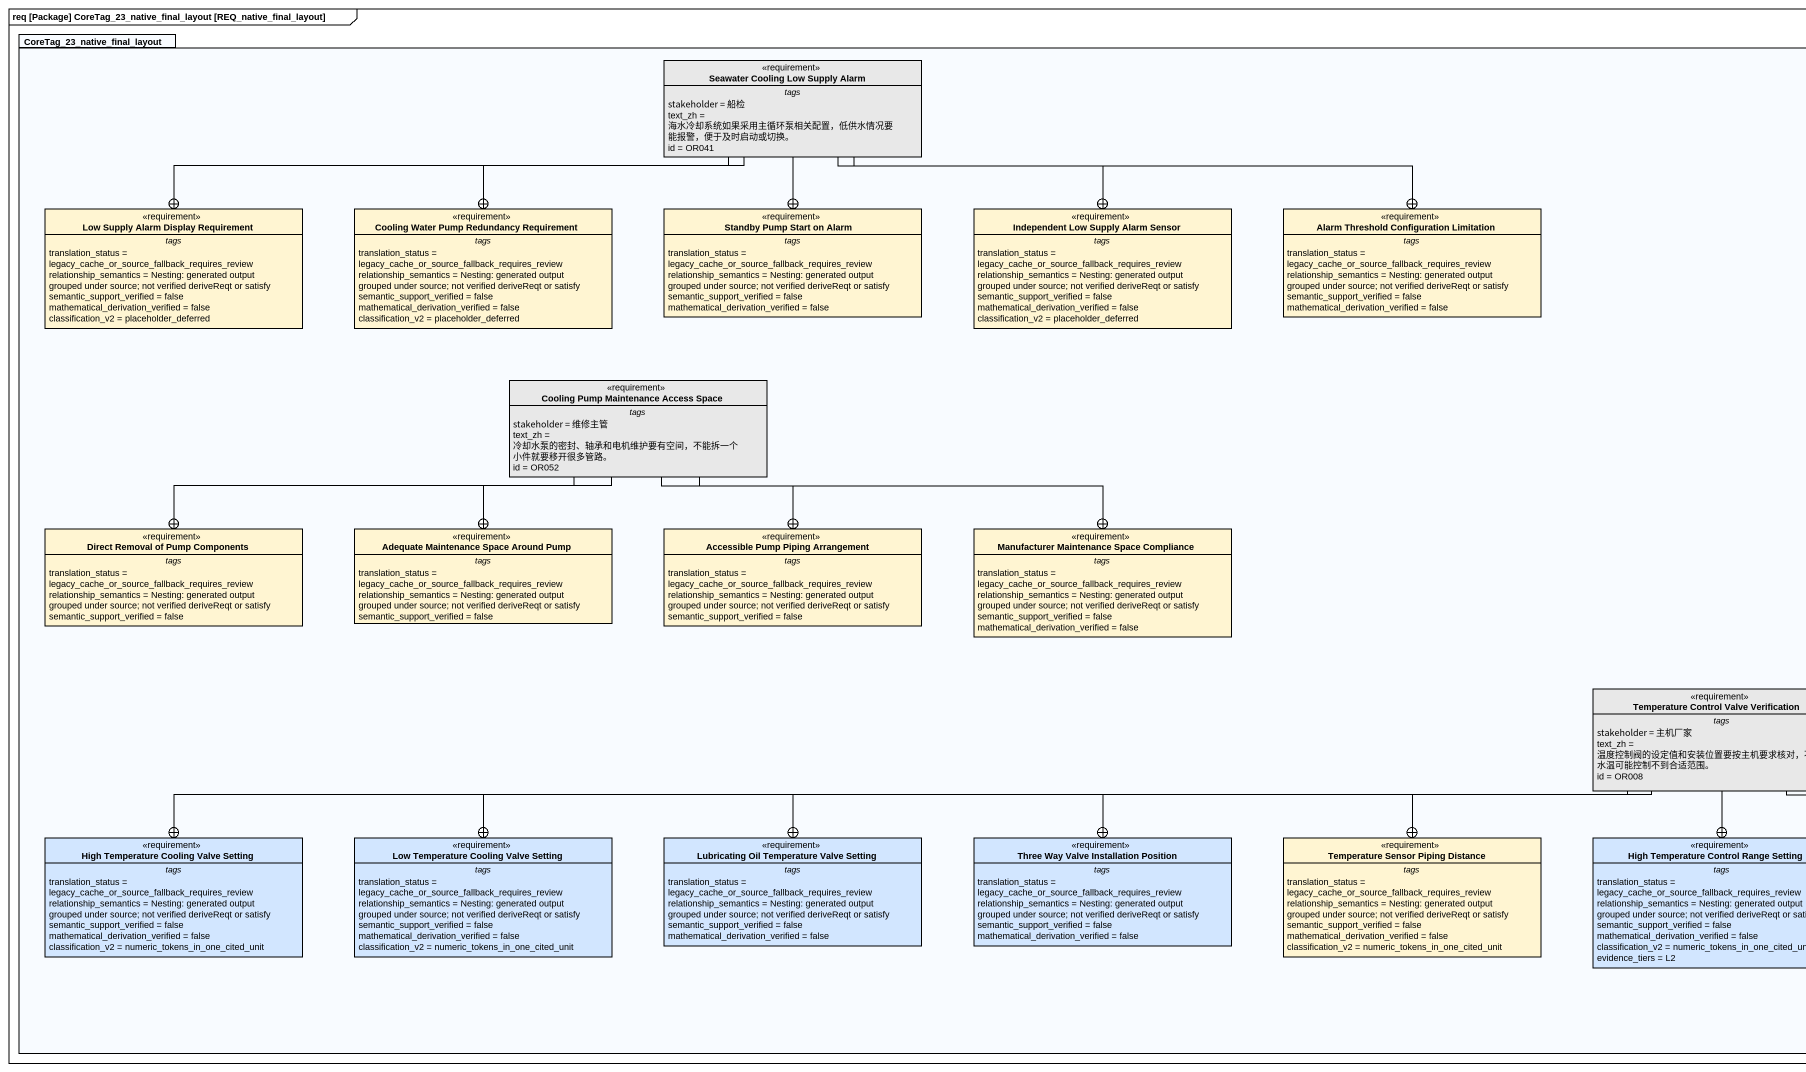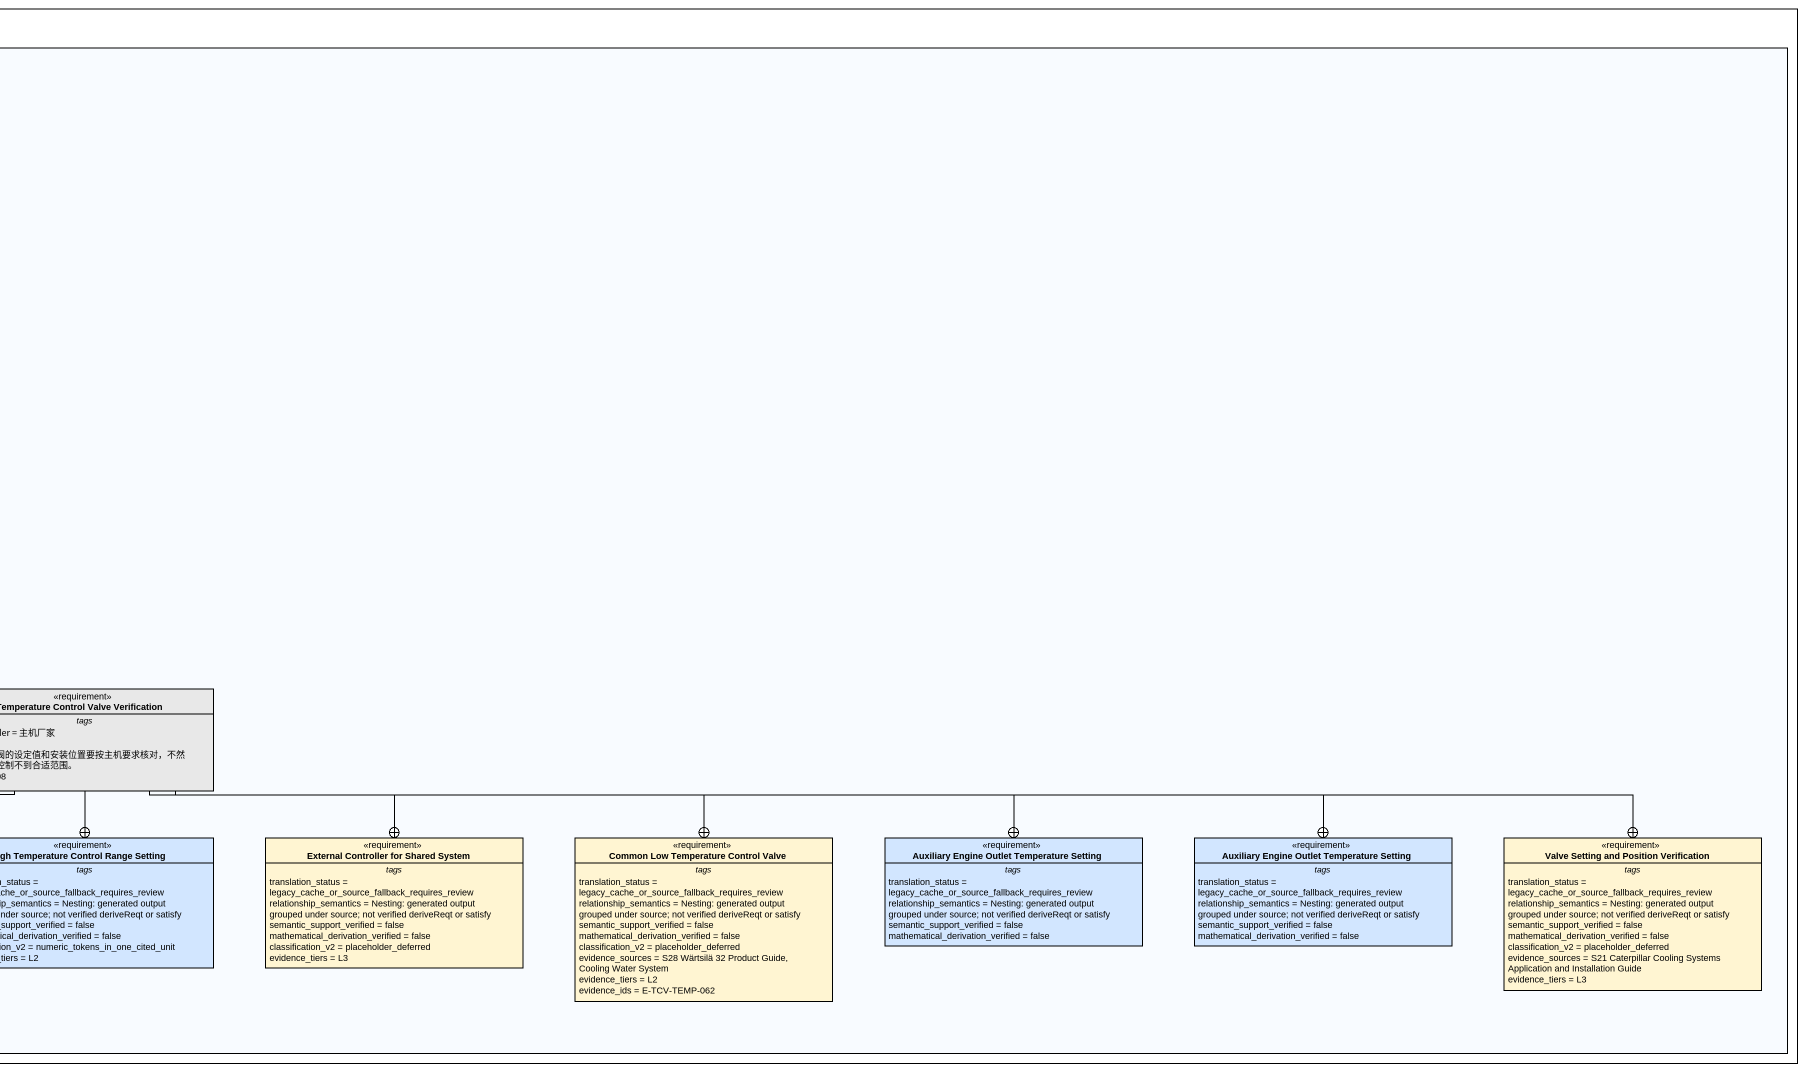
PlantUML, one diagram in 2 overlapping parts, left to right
@startuml
mainframe req [Package] CoreTag_23_native_final_layout [REQ_native_final_layout]
hide circle
hide empty members
package "CoreTag_23_native_final_layout" as CoreTag_23_native_final {
  class "Seawater Cooling Low Supply Alarm" as Seawater_Cooling_Low_Supply <<requirement>> #E8E8E8 {
    -- tags --
    stakeholder = 船检
    text_zh = 海水冷却系统如果采用主循环泵相关配置，低供水情况要能报警，便于及时启动或切换。
    id = OR041
  }
  class "Low Supply Alarm Display Requirement" as Low_Supply_Alarm_Display <<requirement>> #FFF5D2 {
    -- tags --
    translation_status = legacy_cache_or_source_fallback_requires_review
    relationship_semantics = Nesting: generated output grouped under source; not verified deriveReqt or satisfy
    semantic_support_verified = false
    mathematical_derivation_verified = false
    classification_v2 = placeholder_deferred
  }
  class "Cooling Water Pump Redundancy Requirement" as Cooling_Water_Pump <<requirement>> #FFF5D2 {
    -- tags --
    translation_status = legacy_cache_or_source_fallback_requires_review
    relationship_semantics = Nesting: generated output grouped under source; not verified deriveReqt or satisfy
    semantic_support_verified = false
    mathematical_derivation_verified = false
    classification_v2 = placeholder_deferred
  }
  class "Standby Pump Start on Alarm" as Standby_Pump_Start_on_Alarm <<requirement>> #FFF5D2 {
    -- tags --
    translation_status = legacy_cache_or_source_fallback_requires_review
    relationship_semantics = Nesting: generated output grouped under source; not verified deriveReqt or satisfy
    semantic_support_verified = false
    mathematical_derivation_verified = false
  }
  class "Independent Low Supply Alarm Sensor" as Independent_Low_Supply <<requirement>> #FFF5D2 {
    -- tags --
    translation_status = legacy_cache_or_source_fallback_requires_review
    relationship_semantics = Nesting: generated output grouped under source; not verified deriveReqt or satisfy
    semantic_support_verified = false
    mathematical_derivation_verified = false
    classification_v2 = placeholder_deferred
  }
  class "Alarm Threshold Configuration Limitation" as Alarm_Threshold <<requirement>> #FFF5D2 {
    -- tags --
    translation_status = legacy_cache_or_source_fallback_requires_review
    relationship_semantics = Nesting: generated output grouped under source; not verified deriveReqt or satisfy
    semantic_support_verified = false
    mathematical_derivation_verified = false
  }
  class "Cooling Pump Maintenance Access Space" as Cooling_Pump_Maintenance <<requirement>> #E8E8E8 {
    -- tags --
    stakeholder = 维修主管
    text_zh = 冷却水泵的密封、轴承和电机维护要有空间，不能拆一个小件就要移开很多管路。
    id = OR052
  }
  class "Direct Removal of Pump Components" as Direct_Removal_of_Pump <<requirement>> #FFF5D2 {
    -- tags --
    translation_status = legacy_cache_or_source_fallback_requires_review
    relationship_semantics = Nesting: generated output grouped under source; not verified deriveReqt or satisfy
    semantic_support_verified = false
  }
  class "Adequate Maintenance Space Around Pump" as Adequate_Maintenance_Space <<requirement>> #FFF5D2 {
    -- tags --
    translation_status = legacy_cache_or_source_fallback_requires_review
    relationship_semantics = Nesting: generated output grouped under source; not verified deriveReqt or satisfy
    semantic_support_verified = false
  }
  class "Accessible Pump Piping Arrangement" as Accessible_Pump_Piping <<requirement>> #FFF5D2 {
    -- tags --
    translation_status = legacy_cache_or_source_fallback_requires_review
    relationship_semantics = Nesting: generated output grouped under source; not verified deriveReqt or satisfy
    semantic_support_verified = false
  }
  class "Manufacturer Maintenance Space Compliance" as Manufacturer_Maintenance <<requirement>> #FFF5D2 {
    -- tags --
    translation_status = legacy_cache_or_source_fallback_requires_review
    relationship_semantics = Nesting: generated output grouped under source; not verified deriveReqt or satisfy
    semantic_support_verified = false
    mathematical_derivation_verified = false
  }
  class "Temperature Control Valve Verification" as Temperature_Control_Valve <<requirement>> #E8E8E8 {
    -- tags --
    stakeholder = 主机厂家
    text_zh = 温度控制阀的设定值和安装位置要按主机要求核对，不然水温可能控制不到合适范围。
    id = OR008
  }
  class "High Temperature Cooling Valve Setting" as High_Temperature_Cooling <<requirement>> #D2E6FF {
    -- tags --
    translation_status = legacy_cache_or_source_fallback_requires_review
    relationship_semantics = Nesting: generated output grouped under source; not verified deriveReqt or satisfy
    semantic_support_verified = false
    mathematical_derivation_verified = false
    classification_v2 = numeric_tokens_in_one_cited_unit
  }
  class "Low Temperature Cooling Valve Setting" as Low_Temperature_Cooling <<requirement>> #D2E6FF {
    -- tags --
    translation_status = legacy_cache_or_source_fallback_requires_review
    relationship_semantics = Nesting: generated output grouped under source; not verified deriveReqt or satisfy
    semantic_support_verified = false
    mathematical_derivation_verified = false
    classification_v2 = numeric_tokens_in_one_cited_unit
  }
  class "Lubricating Oil Temperature Valve Setting" as Lubricating_Oil_Temperature <<requirement>> #D2E6FF {
    -- tags --
    translation_status = legacy_cache_or_source_fallback_requires_review
    relationship_semantics = Nesting: generated output grouped under source; not verified deriveReqt or satisfy
    semantic_support_verified = false
    mathematical_derivation_verified = false
  }
  class "Three Way Valve Installation Position" as Three_Way_Valve <<requirement>> #D2E6FF {
    -- tags --
    translation_status = legacy_cache_or_source_fallback_requires_review
    relationship_semantics = Nesting: generated output grouped under source; not verified deriveReqt or satisfy
    semantic_support_verified = false
    mathematical_derivation_verified = false
  }
  class "Temperature Sensor Piping Distance" as Temperature_Sensor_Piping <<requirement>> #FFF5D2 {
    -- tags --
    translation_status = legacy_cache_or_source_fallback_requires_review
    relationship_semantics = Nesting: generated output grouped under source; not verified deriveReqt or satisfy
    semantic_support_verified = false
    mathematical_derivation_verified = false
    classification_v2 = numeric_tokens_in_one_cited_unit
  }
  class "High Temperature Control Range Setting" as High_Temperature_Control <<requirement>> #D2E6FF {
    -- tags --
    translation_status = legacy_cache_or_source_fallback_requires_review
    relationship_semantics = Nesting: generated output grouped under source; not verified deriveReqt or satisfy
    semantic_support_verified = false
    mathematical_derivation_verified = false
    classification_v2 = numeric_tokens_in_one_cited_unit
    evidence_tiers = L2
  }
  class "External Controller for Shared System" as External_Controller_for <<requirement>> #FFF5D2 {
    -- tags --
    translation_status = legacy_cache_or_source_fallback_requires_review
    relationship_semantics = Nesting: generated output grouped under source; not verified deriveReqt or satisfy
    semantic_support_verified = false
    mathematical_derivation_verified = false
    classification_v2 = placeholder_deferred
    evidence_tiers = L3
  }
  class "Common Low Temperature Control Valve" as Common_Low_Temperature <<requirement>> #FFF5D2 {
    -- tags --
    translation_status = legacy_cache_or_source_fallback_requires_review
    relationship_semantics = Nesting: generated output grouped under source; not verified deriveReqt or satisfy
    semantic_support_verified = false
    mathematical_derivation_verified = false
    classification_v2 = placeholder_deferred
    evidence_sources = S28 Wärtsilä 32 Product Guide, Cooling Water System
    evidence_tiers = L2
    evidence_ids = E-TCV-TEMP-062
  }
  class "Auxiliary Engine Outlet Temperature Setting" as Auxiliary_Engine_Outlet <<requirement>> #D2E6FF {
    -- tags --
    translation_status = legacy_cache_or_source_fallback_requires_review
    relationship_semantics = Nesting: generated output grouped under source; not verified deriveReqt or satisfy
    semantic_support_verified = false
    mathematical_derivation_verified = false
  }
  class "Auxiliary Engine Outlet Temperature Setting" as Auxiliary_Engine_Outlet_2 <<requirement>> #D2E6FF {
    -- tags --
    translation_status = legacy_cache_or_source_fallback_requires_review
    relationship_semantics = Nesting: generated output grouped under source; not verified deriveReqt or satisfy
    semantic_support_verified = false
    mathematical_derivation_verified = false
  }
  class "Valve Setting and Position Verification" as Valve_Setting_and_Position <<requirement>> #FFF5D2 {
    -- tags --
    translation_status = legacy_cache_or_source_fallback_requires_review
    relationship_semantics = Nesting: generated output grouped under source; not verified deriveReqt or satisfy
    semantic_support_verified = false
    mathematical_derivation_verified = false
    classification_v2 = placeholder_deferred
    evidence_sources = S21 Caterpillar Cooling Systems Application and Installation Guide
    evidence_tiers = L3
  }
}
Seawater_Cooling_Low_Supply -left-+ Low_Supply_Alarm_Display
Seawater_Cooling_Low_Supply -left-+ Cooling_Water_Pump
Seawater_Cooling_Low_Supply --+ Standby_Pump_Start_on_Alarm
Seawater_Cooling_Low_Supply -right-+ Independent_Low_Supply
Seawater_Cooling_Low_Supply -right-+ Alarm_Threshold
Cooling_Pump_Maintenance -left-+ Direct_Removal_of_Pump
Cooling_Pump_Maintenance --+ Adequate_Maintenance_Space
Cooling_Pump_Maintenance --+ Accessible_Pump_Piping
Cooling_Pump_Maintenance -right-+ Manufacturer_Maintenance
Temperature_Control_Valve -left-+ High_Temperature_Cooling
Temperature_Control_Valve -left-+ Low_Temperature_Cooling
Temperature_Control_Valve -left-+ Lubricating_Oil_Temperature
Temperature_Control_Valve -left-+ Three_Way_Valve
Temperature_Control_Valve -left-+ Temperature_Sensor_Piping
Temperature_Control_Valve --+ High_Temperature_Control
Temperature_Control_Valve -right-+ External_Controller_for
Temperature_Control_Valve -right-+ Common_Low_Temperature
Temperature_Control_Valve -right-+ Auxiliary_Engine_Outlet
Temperature_Control_Valve -right-+ Auxiliary_Engine_Outlet_2
Temperature_Control_Valve -right-+ Valve_Setting_and_Position
@enduml
